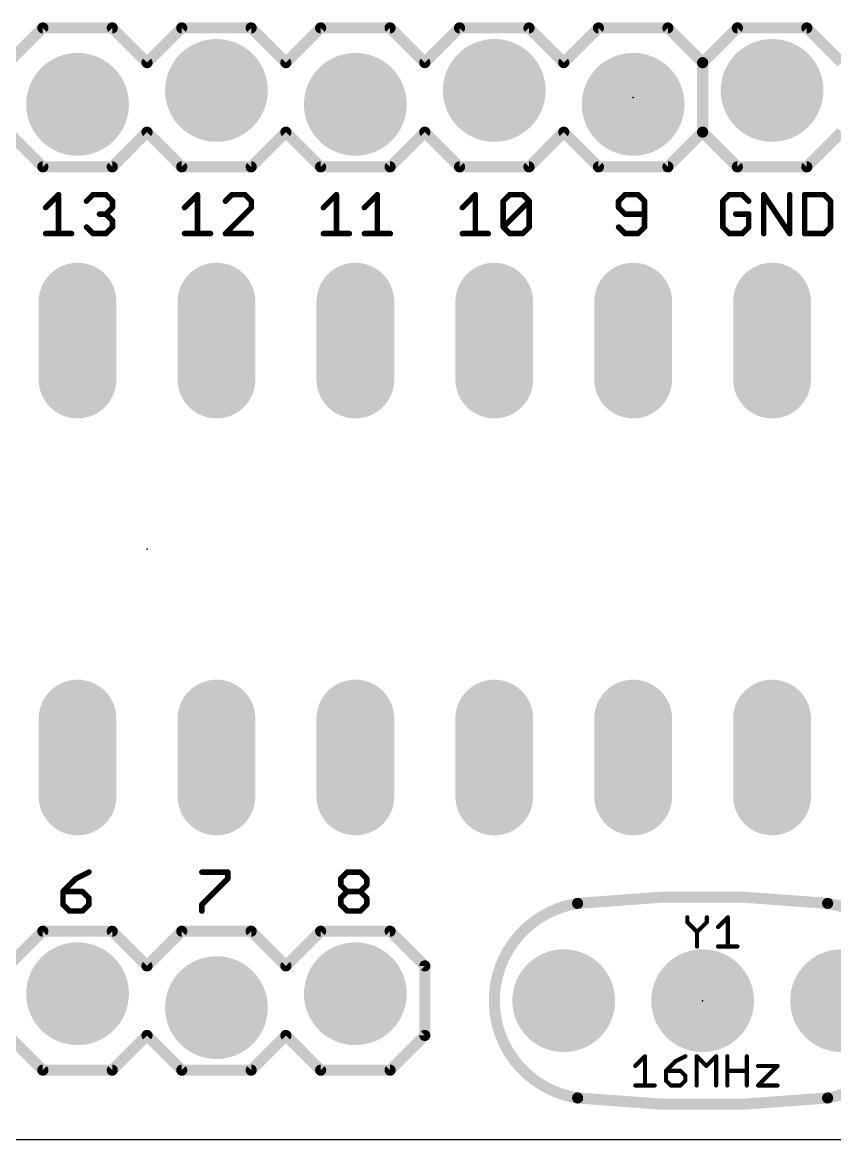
# Model space of a CAD drawing. Extents: x 0 to 3.5, y 0 to 1.5.
# Drawn here: x 0.86 to 1.445, y 0 to 0.804 of the extents above; entities that cross this region are included whole.
import ezdxf

# ---------------------------------------------------------------- set-up
doc = ezdxf.new("R2010")
doc.units = 0
for name, color, linetype in [('17', 82, 'CONTINUOUS'), ('20', 7, 'CONTINUOUS'), ('21', 253, 'CONTINUOUS'), ('23', 7, 'CONTINUOUS'), ('25', 253, 'CONTINUOUS'), ('27', 253, 'CONTINUOUS'), ('51', 253, 'CONTINUOUS')]:
    doc.layers.add(name, color=color, linetype=linetype)

# ---------------------------------------------------------------- blocks, each defined once
blk = doc.blocks.new('RECT')
blk.add_solid([(-0.5, -0.5), (0.5, -0.5), (-0.5, 0.5), (0.5, 0.5)])
blk = doc.blocks.new('ROUNDP')
at = {"const_width": 0.5}
blk.add_lwpolyline([(0, -0.25, 1), (0, 0.25, 1), (0, -0.25)], format="xyb", dxfattribs=at)
blk = doc.blocks.new('LONGP100')
at = {"const_width": 1}
blk.add_lwpolyline([(-0.5, 0), (0.5, 0)], dxfattribs=at)
at = {"const_width": 0.5}
for points in [[(-0.5, 0.25, 1), (-0.5, -0.25)], [(0.5, -0.25, 1), (0.5, 0.25)]]:
    blk.add_lwpolyline(points, format="xyb", dxfattribs=at)

msp = doc.modelspace()

# ---------------------------------------------------------------- linework, layer by layer
at = {"layer": '20'}
msp.add_line((0.1, 0), (3.4, 0), dxfattribs=at)
at = {"layer": '21'}
for points, const_width in [([(0.85, 0.775), (0.875, 0.8)], 0.008), ([(0.875, 0.8), (0.925, 0.8)], 0.008), ([(0.925, 0.8), (0.95, 0.775)], 0.008), ([(0.95, 0.775), (0.975, 0.8)], 0.008), ([(0.975, 0.8), (1.025, 0.8)], 0.008), ([(1.05, 0.775), (1.025, 0.8)], 0.008), ([(1.05, 0.775), (1.075, 0.8)], 0.008), ([(1.075, 0.8), (1.125, 0.8)], 0.008), ([(1.125, 0.8), (1.15, 0.775)], 0.008), ([(1.15, 0.775), (1.175, 0.8)], 0.008), ([(1.175, 0.8), (1.225, 0.8)], 0.008), ([(1.225, 0.8), (1.25, 0.775)], 0.008), ([(1.25, 0.775), (1.275, 0.8)], 0.008), ([(1.275, 0.8), (1.325, 0.8)], 0.008), ([(1.35, 0.775), (1.325, 0.8)], 0.008), ([(1.35, 0.775), (1.375, 0.8)], 0.008), ([(1.375, 0.8), (1.425, 0.8)], 0.008), ([(1.45, 0.775), (1.425, 0.8)], 0.008), ([(1.35, 0.725), (1.35, 0.775)], 0.008), ([(1.35, 0.725), (1.35, 0.775)], 0.008), ([(0.875, 0.7), (0.85, 0.725)], 0.008), ([(0.95, 0.725), (0.925, 0.7)], 0.008), ([(0.975, 0.7), (0.95, 0.725)], 0.008), ([(1.025, 0.7), (1.05, 0.725)], 0.008), ([(1.075, 0.7), (1.05, 0.725)], 0.008), ([(1.15, 0.725), (1.125, 0.7)], 0.008), ([(1.175, 0.7), (1.15, 0.725)], 0.008), ([(1.25, 0.725), (1.225, 0.7)], 0.008), ([(1.275, 0.7), (1.25, 0.725)], 0.008), ([(1.325, 0.7), (1.35, 0.725)], 0.008), ([(1.375, 0.7), (1.35, 0.725)], 0.008), ([(1.425, 0.7), (1.45, 0.725)], 0.008), ([(0.925, 0.7), (0.875, 0.7)], 0.008), ([(1.025, 0.7), (0.975, 0.7)], 0.008), ([(1.125, 0.7), (1.075, 0.7)], 0.008), ([(1.225, 0.7), (1.175, 0.7)], 0.008), ([(1.325, 0.7), (1.275, 0.7)], 0.008), ([(1.425, 0.7), (1.375, 0.7)], 0.008), ([(0.877, 0.670683), (0.886341, 0.680024)], 0.004), ([(0.886341, 0.680024), (0.886341, 0.652)], 0.004), ([(0.906465, 0.675353), (0.911136, 0.680024)], 0.004), ([(0.911136, 0.680024), (0.920477, 0.680024)], 0.004), ([(0.920477, 0.680024), (0.925148, 0.675353)], 0.004), ([(0.925148, 0.675353), (0.925148, 0.670683)], 0.004), ([(0.977, 0.670683), (0.986341, 0.680024)], 0.004), ([(0.986341, 0.680024), (0.986341, 0.652)], 0.004), ([(1.011136, 0.680024), (1.006465, 0.675353)], 0.004), ([(1.020477, 0.680024), (1.011136, 0.680024)], 0.004), ([(1.025148, 0.675353), (1.020477, 0.680024)], 0.004), ([(1.025148, 0.670683), (1.025148, 0.675353)], 0.004), ([(1.077, 0.670683), (1.086341, 0.680024)], 0.004), ([(1.086341, 0.680024), (1.086341, 0.652)], 0.004), ([(1.106465, 0.670683), (1.115806, 0.680024)], 0.004), ([(1.115806, 0.680024), (1.115806, 0.652)], 0.004), ([(1.177, 0.670683), (1.186341, 0.680024)], 0.004), ([(1.186341, 0.680024), (1.186341, 0.652)], 0.004), ([(1.206465, 0.675353), (1.211136, 0.680024)], 0.004), ([(1.206465, 0.656671), (1.206465, 0.675353)], 0.004), ([(1.206465, 0.656671), (1.225148, 0.675353)], 0.004), ([(1.211136, 0.680024), (1.220477, 0.680024)], 0.004), ([(1.220477, 0.680024), (1.225148, 0.675353)], 0.004), ([(1.225148, 0.675353), (1.225148, 0.656671)], 0.004), ([(1.294171, 0.680024), (1.2895, 0.675353)], 0.004), ([(1.2895, 0.675353), (1.2895, 0.670683)], 0.004), ([(1.303512, 0.680024), (1.294171, 0.680024)], 0.004), ([(1.308183, 0.675353), (1.303512, 0.680024)], 0.004), ([(1.308183, 0.656671), (1.308183, 0.675353)], 0.004), ([(1.369171, 0.680024), (1.3645, 0.675353)], 0.004), ([(1.3645, 0.675353), (1.3645, 0.656671)], 0.004), ([(1.378512, 0.680024), (1.369171, 0.680024)], 0.004), ([(1.383183, 0.675353), (1.378512, 0.680024)], 0.004), ([(1.393965, 0.652), (1.393965, 0.680024)], 0.004), ([(1.393965, 0.680024), (1.412648, 0.652)], 0.004), ([(1.412648, 0.652), (1.412648, 0.680024)], 0.004), ([(1.42343, 0.680024), (1.42343, 0.652)], 0.004), ([(1.437442, 0.680024), (1.42343, 0.680024)], 0.004), ([(1.442113, 0.675353), (1.437442, 0.680024)], 0.004), ([(1.442113, 0.656671), (1.442113, 0.675353)], 0.004), ([(0.920477, 0.666012), (0.915806, 0.666012)], 0.004), ([(0.925148, 0.670683), (0.920477, 0.666012)], 0.004), ([(0.920477, 0.666012), (0.925148, 0.661341)], 0.004), ([(1.006465, 0.652), (1.025148, 0.670683)], 0.004), ([(1.2895, 0.670683), (1.294171, 0.666012)], 0.004), ([(1.294171, 0.666012), (1.308183, 0.666012)], 0.004), ([(1.383183, 0.666012), (1.373841, 0.666012)], 0.004), ([(1.383183, 0.656671), (1.383183, 0.666012)], 0.004), ([(0.925148, 0.661341), (0.925148, 0.656671)], 0.004), ([(0.877, 0.652), (0.895683, 0.652)], 0.004), ([(0.911136, 0.652), (0.906465, 0.656671)], 0.004), ([(0.920477, 0.652), (0.911136, 0.652)], 0.004), ([(0.925148, 0.656671), (0.920477, 0.652)], 0.004), ([(0.977, 0.652), (0.995683, 0.652)], 0.004), ([(1.025148, 0.652), (1.006465, 0.652)], 0.004), ([(1.077, 0.652), (1.095683, 0.652)], 0.004), ([(1.106465, 0.652), (1.125148, 0.652)], 0.004), ([(1.177, 0.652), (1.195683, 0.652)], 0.004), ([(1.211136, 0.652), (1.206465, 0.656671)], 0.004), ([(1.220477, 0.652), (1.211136, 0.652)], 0.004), ([(1.225148, 0.656671), (1.220477, 0.652)], 0.004), ([(1.2895, 0.656671), (1.294171, 0.652)], 0.004), ([(1.294171, 0.652), (1.303512, 0.652)], 0.004), ([(1.303512, 0.652), (1.308183, 0.656671)], 0.004), ([(1.3645, 0.656671), (1.369171, 0.652)], 0.004), ([(1.369171, 0.652), (1.378512, 0.652)], 0.004), ([(1.378512, 0.652), (1.383183, 0.656671)], 0.004), ([(1.42343, 0.652), (1.437442, 0.652)], 0.004), ([(1.437442, 0.652), (1.442113, 0.656671)], 0.004), ([(0.908183, 0.192524), (0.898841, 0.187853)], 0.004), ([(0.9895, 0.192524), (1.008183, 0.192524)], 0.004), ([(1.008183, 0.192524), (1.008183, 0.187853)], 0.004), ([(1.0895, 0.187853), (1.094171, 0.192524)], 0.004), ([(1.094171, 0.192524), (1.103512, 0.192524)], 0.004), ([(1.103512, 0.192524), (1.108183, 0.187853)], 0.004), ([(0.898841, 0.187853), (0.8895, 0.178512)], 0.004), ([(1.008183, 0.187853), (0.9895, 0.169171)], 0.004), ([(1.0895, 0.183183), (1.0895, 0.187853)], 0.004), ([(1.094171, 0.178512), (1.0895, 0.183183)], 0.004), ([(1.108183, 0.183183), (1.103512, 0.178512)], 0.004), ([(1.108183, 0.187853), (1.108183, 0.183183)], 0.004), ([(0.8895, 0.178512), (0.8895, 0.169171)], 0.004), ([(0.903512, 0.178512), (0.8895, 0.178512)], 0.004), ([(0.908183, 0.173841), (0.903512, 0.178512)], 0.004), ([(1.0895, 0.173841), (1.094171, 0.178512)], 0.004), ([(1.094171, 0.178512), (1.103512, 0.178512)], 0.004), ([(1.103512, 0.178512), (1.108183, 0.173841)], 0.004), ([(0.8895, 0.169171), (0.894171, 0.1645)], 0.004), ([(0.903512, 0.1645), (0.908183, 0.169171)], 0.004), ([(0.908183, 0.169171), (0.908183, 0.173841)], 0.004), ([(0.9895, 0.169171), (0.9895, 0.1645)], 0.004), ([(1.0895, 0.169171), (1.0895, 0.173841)], 0.004), ([(1.094171, 0.1645), (1.0895, 0.169171)], 0.004), ([(1.108183, 0.169171), (1.103512, 0.1645)], 0.004), ([(1.108183, 0.173841), (1.108183, 0.169171)], 0.004), ([(0.894171, 0.1645), (0.903512, 0.1645)], 0.004), ([(1.103512, 0.1645), (1.094171, 0.1645)], 0.004), ([(0.875, 0.15), (0.85, 0.125)], 0.008), ([(0.875, 0.15), (0.925, 0.15)], 0.008), ([(0.925, 0.15), (0.95, 0.125)], 0.008), ([(0.975, 0.15), (0.95, 0.125)], 0.008), ([(0.975, 0.15), (1.025, 0.15)], 0.008), ([(1.025, 0.15), (1.05, 0.125)], 0.008), ([(1.075, 0.15), (1.05, 0.125)], 0.008), ([(1.075, 0.15), (1.125, 0.15)], 0.008), ([(1.125, 0.15), (1.15, 0.125)], 0.008), ([(1.15, 0.125), (1.15, 0.075)], 0.008), ([(0.85, 0.075), (0.875, 0.05)], 0.008), ([(0.95, 0.075), (0.925, 0.05)], 0.008), ([(0.95, 0.075), (0.975, 0.05)], 0.008), ([(1.05, 0.075), (1.025, 0.05)], 0.008), ([(1.05, 0.075), (1.075, 0.05)], 0.008), ([(1.15, 0.075), (1.125, 0.05)], 0.008), ([(0.925, 0.05), (0.875, 0.05)], 0.008), ([(1.025, 0.05), (0.975, 0.05)], 0.008), ([(1.125, 0.05), (1.075, 0.05)], 0.008)]:
    msp.add_lwpolyline(points, dxfattribs=dict(at, const_width=const_width))
for points, const_width in [([(0.875, 0.802, 1), (0.875, 0.798)], 0.004), ([(0.925, 0.798, 1), (0.925, 0.802)], 0.004), ([(0.975, 0.802, 1), (0.975, 0.798)], 0.004), ([(1.025, 0.798, 1), (1.025, 0.802)], 0.004), ([(1.075, 0.802, 1), (1.075, 0.798)], 0.004), ([(1.125, 0.798, 1), (1.125, 0.802)], 0.004), ([(1.175, 0.802, 1), (1.175, 0.798)], 0.004), ([(1.225, 0.798, 1), (1.225, 0.802)], 0.004), ([(1.275, 0.802, 1), (1.275, 0.798)], 0.004), ([(1.325, 0.798, 1), (1.325, 0.802)], 0.004), ([(1.375, 0.802, 1), (1.375, 0.798)], 0.004), ([(1.425, 0.798, 1), (1.425, 0.802)], 0.004), ([(0.876414, 0.798586, 1), (0.873586, 0.801414)], 0.004), ([(0.926414, 0.801414, 1), (0.923586, 0.798586)], 0.004), ([(0.976414, 0.798586, 1), (0.973586, 0.801414)], 0.004), ([(1.026414, 0.801414, 1), (1.023586, 0.798586)], 0.004), ([(1.076414, 0.798586, 1), (1.073586, 0.801414)], 0.004), ([(1.126414, 0.801414, 1), (1.123586, 0.798586)], 0.004), ([(1.176414, 0.798586, 1), (1.173586, 0.801414)], 0.004), ([(1.226414, 0.801414, 1), (1.223586, 0.798586)], 0.004), ([(1.276414, 0.798586, 1), (1.273586, 0.801414)], 0.004), ([(1.326414, 0.801414, 1), (1.323586, 0.798586)], 0.004), ([(1.376414, 0.798586, 1), (1.373586, 0.801414)], 0.004), ([(1.426414, 0.801414, 1), (1.423586, 0.798586)], 0.004), ([(0.948586, 0.776414, 1), (0.951414, 0.773586)], 0.004), ([(0.948586, 0.773586, 1), (0.951414, 0.776414)], 0.004), ([(1.048586, 0.776414, 1), (1.051414, 0.773586)], 0.004), ([(1.048586, 0.773586, 1), (1.051414, 0.776414)], 0.004), ([(1.148586, 0.776414, 1), (1.151414, 0.773586)], 0.004), ([(1.148586, 0.773586, 1), (1.151414, 0.776414)], 0.004), ([(1.248586, 0.776414, 1), (1.251414, 0.773586)], 0.004), ([(1.248586, 0.773586, 1), (1.251414, 0.776414)], 0.004), ([(1.352, 0.775, 1), (1.348, 0.775)], 0.004), ([(1.352, 0.775, 1), (1.348, 0.775)], 0.004), ([(1.348586, 0.776414, 1), (1.351414, 0.773586)], 0.004), ([(1.348586, 0.773586, 1), (1.351414, 0.776414)], 0.004), ([(0.951414, 0.726414, 1), (0.948586, 0.723586)], 0.004), ([(0.951414, 0.723586, 1), (0.948586, 0.726414)], 0.004), ([(1.051414, 0.726414, 1), (1.048586, 0.723586)], 0.004), ([(1.051414, 0.723586, 1), (1.048586, 0.726414)], 0.004), ([(1.151414, 0.726414, 1), (1.148586, 0.723586)], 0.004), ([(1.151414, 0.723586, 1), (1.148586, 0.726414)], 0.004), ([(1.251414, 0.726414, 1), (1.248586, 0.723586)], 0.004), ([(1.251414, 0.723586, 1), (1.248586, 0.726414)], 0.004), ([(1.351414, 0.726414, 1), (1.348586, 0.723586)], 0.004), ([(1.348, 0.725, 1), (1.352, 0.725)], 0.004), ([(1.348, 0.725, 1), (1.352, 0.725)], 0.004), ([(1.351414, 0.723586, 1), (1.348586, 0.726414)], 0.004), ([(0.875, 0.702, 1), (0.875, 0.698)], 0.004), ([(0.873586, 0.698586, 1), (0.876414, 0.701414)], 0.004), ([(0.923586, 0.701414, 1), (0.926414, 0.698586)], 0.004), ([(0.925, 0.698, 1), (0.925, 0.702)], 0.004), ([(0.975, 0.702, 1), (0.975, 0.698)], 0.004), ([(0.973586, 0.698586, 1), (0.976414, 0.701414)], 0.004), ([(1.023586, 0.701414, 1), (1.026414, 0.698586)], 0.004), ([(1.025, 0.698, 1), (1.025, 0.702)], 0.004), ([(1.075, 0.702, 1), (1.075, 0.698)], 0.004), ([(1.073586, 0.698586, 1), (1.076414, 0.701414)], 0.004), ([(1.123586, 0.701414, 1), (1.126414, 0.698586)], 0.004), ([(1.125, 0.698, 1), (1.125, 0.702)], 0.004), ([(1.175, 0.702, 1), (1.175, 0.698)], 0.004), ([(1.173586, 0.698586, 1), (1.176414, 0.701414)], 0.004), ([(1.223586, 0.701414, 1), (1.226414, 0.698586)], 0.004), ([(1.225, 0.698, 1), (1.225, 0.702)], 0.004), ([(1.275, 0.702, 1), (1.275, 0.698)], 0.004), ([(1.273586, 0.698586, 1), (1.276414, 0.701414)], 0.004), ([(1.323586, 0.701414, 1), (1.326414, 0.698586)], 0.004), ([(1.325, 0.698, 1), (1.325, 0.702)], 0.004), ([(1.375, 0.702, 1), (1.375, 0.698)], 0.004), ([(1.373586, 0.698586, 1), (1.376414, 0.701414)], 0.004), ([(1.423586, 0.701414, 1), (1.426414, 0.698586)], 0.004), ([(1.425, 0.698, 1), (1.425, 0.702)], 0.004), ([(0.887341, 0.680024, 1), (0.885341, 0.680024)], 0.002), ([(0.887048, 0.679317, 1), (0.885634, 0.680731)], 0.002), ([(0.905758, 0.67606, 1), (0.907172, 0.674646)], 0.002), ([(0.911136, 0.681024, 1), (0.911136, 0.679024)], 0.002), ([(0.911843, 0.679317, 1), (0.910429, 0.680731)], 0.002), ([(0.921184, 0.680731, 1), (0.91977, 0.679317)], 0.002), ([(0.920477, 0.679024, 1), (0.920477, 0.681024)], 0.002), ([(0.926148, 0.675353, 1), (0.924148, 0.675353)], 0.002), ([(0.924441, 0.674646, 1), (0.925855, 0.67606)], 0.002), ([(0.987341, 0.680024, 1), (0.985341, 0.680024)], 0.002), ([(0.987048, 0.679317, 1), (0.985634, 0.680731)], 0.002), ([(1.005758, 0.67606, 1), (1.007172, 0.674646)], 0.002), ([(1.011136, 0.681024, 1), (1.011136, 0.679024)], 0.002), ([(1.011843, 0.679317, 1), (1.010429, 0.680731)], 0.002), ([(1.021184, 0.680731, 1), (1.01977, 0.679317)], 0.002), ([(1.020477, 0.679024, 1), (1.020477, 0.681024)], 0.002), ([(1.026148, 0.675353, 1), (1.024148, 0.675353)], 0.002), ([(1.024441, 0.674646, 1), (1.025855, 0.67606)], 0.002), ([(1.087341, 0.680024, 1), (1.085341, 0.680024)], 0.002), ([(1.087048, 0.679317, 1), (1.085634, 0.680731)], 0.002), ([(1.116806, 0.680024, 1), (1.114806, 0.680024)], 0.002), ([(1.116514, 0.679317, 1), (1.115099, 0.680731)], 0.002), ([(1.187341, 0.680024, 1), (1.185341, 0.680024)], 0.002), ([(1.187048, 0.679317, 1), (1.185634, 0.680731)], 0.002), ([(1.207465, 0.675353, 1), (1.205465, 0.675353)], 0.002), ([(1.205758, 0.67606, 1), (1.207172, 0.674646)], 0.002), ([(1.211136, 0.681024, 1), (1.211136, 0.679024)], 0.002), ([(1.211843, 0.679317, 1), (1.210429, 0.680731)], 0.002), ([(1.221184, 0.680731, 1), (1.21977, 0.679317)], 0.002), ([(1.220477, 0.679024, 1), (1.220477, 0.681024)], 0.002), ([(1.226148, 0.675353, 1), (1.224148, 0.675353)], 0.002), ([(1.225855, 0.674646, 1), (1.224441, 0.67606)], 0.002), ([(1.224441, 0.674646, 1), (1.225855, 0.67606)], 0.002), ([(1.2905, 0.675353, 1), (1.2885, 0.675353)], 0.002), ([(1.288793, 0.67606, 1), (1.290207, 0.674646)], 0.002), ([(1.294171, 0.681024, 1), (1.294171, 0.679024)], 0.002), ([(1.294878, 0.679317, 1), (1.293464, 0.680731)], 0.002), ([(1.304219, 0.680731, 1), (1.302805, 0.679317)], 0.002), ([(1.303512, 0.679024, 1), (1.303512, 0.681024)], 0.002), ([(1.309183, 0.675353, 1), (1.307183, 0.675353)], 0.002), ([(1.307475, 0.674646, 1), (1.30889, 0.67606)], 0.002), ([(1.3655, 0.675353, 1), (1.3635, 0.675353)], 0.002), ([(1.363793, 0.67606, 1), (1.365207, 0.674646)], 0.002), ([(1.369171, 0.681024, 1), (1.369171, 0.679024)], 0.002), ([(1.369878, 0.679317, 1), (1.368464, 0.680731)], 0.002), ([(1.379219, 0.680731, 1), (1.377805, 0.679317)], 0.002), ([(1.378512, 0.679024, 1), (1.378512, 0.681024)], 0.002), ([(1.382475, 0.674646, 1), (1.38389, 0.67606)], 0.002), ([(1.394965, 0.680024, 1), (1.392965, 0.680024)], 0.002), ([(1.394797, 0.680579, 1), (1.393133, 0.679469)], 0.002), ([(1.413648, 0.680024, 1), (1.411648, 0.680024)], 0.002), ([(1.42443, 0.680024, 1), (1.42243, 0.680024)], 0.002), ([(1.42343, 0.681024, 1), (1.42343, 0.679024)], 0.002), ([(1.438149, 0.680731, 1), (1.436735, 0.679317)], 0.002), ([(1.437442, 0.679024, 1), (1.437442, 0.681024)], 0.002), ([(1.443113, 0.675353, 1), (1.441113, 0.675353)], 0.002), ([(1.441406, 0.674646, 1), (1.44282, 0.67606)], 0.002), ([(0.876293, 0.67139, 1), (0.877707, 0.669975)], 0.002), ([(0.915806, 0.667012, 1), (0.915806, 0.665012)], 0.002), ([(0.921184, 0.666719, 1), (0.91977, 0.665305)], 0.002), ([(0.91977, 0.666719, 1), (0.921184, 0.665305)], 0.002), ([(0.920477, 0.665012, 1), (0.920477, 0.667012)], 0.002), ([(0.924148, 0.670683, 1), (0.926148, 0.670683)], 0.002), ([(0.925855, 0.669975, 1), (0.924441, 0.67139)], 0.002), ([(0.976293, 0.67139, 1), (0.977707, 0.669975)], 0.002), ([(1.024148, 0.670683, 1), (1.026148, 0.670683)], 0.002), ([(1.025855, 0.669975, 1), (1.024441, 0.67139)], 0.002), ([(1.076293, 0.67139, 1), (1.077707, 0.669975)], 0.002), ([(1.105758, 0.67139, 1), (1.107172, 0.669975)], 0.002), ([(1.176293, 0.67139, 1), (1.177707, 0.669975)], 0.002), ([(1.290207, 0.67139, 1), (1.288793, 0.669975)], 0.002), ([(1.2885, 0.670683, 1), (1.2905, 0.670683)], 0.002), ([(1.294171, 0.667012, 1), (1.294171, 0.665012)], 0.002), ([(1.293464, 0.665305, 1), (1.294878, 0.666719)], 0.002), ([(1.308183, 0.665012, 1), (1.308183, 0.667012)], 0.002), ([(1.373841, 0.667012, 1), (1.373841, 0.665012)], 0.002), ([(1.384183, 0.666012, 1), (1.382183, 0.666012)], 0.002), ([(1.383183, 0.665012, 1), (1.383183, 0.667012)], 0.002), ([(0.926148, 0.661341, 1), (0.924148, 0.661341)], 0.002), ([(0.924441, 0.660634, 1), (0.925855, 0.662048)], 0.002), ([(0.877, 0.653, 1), (0.877, 0.651)], 0.002), ([(0.885341, 0.652, 1), (0.887341, 0.652)], 0.002), ([(0.895683, 0.651, 1), (0.895683, 0.653)], 0.002), ([(0.907172, 0.657378, 1), (0.905758, 0.655964)], 0.002), ([(0.911136, 0.653, 1), (0.911136, 0.651)], 0.002), ([(0.910429, 0.651293, 1), (0.911843, 0.652707)], 0.002), ([(0.91977, 0.652707, 1), (0.921184, 0.651293)], 0.002), ([(0.920477, 0.651, 1), (0.920477, 0.653)], 0.002), ([(0.924148, 0.656671, 1), (0.926148, 0.656671)], 0.002), ([(0.925855, 0.655964, 1), (0.924441, 0.657378)], 0.002), ([(0.977, 0.653, 1), (0.977, 0.651)], 0.002), ([(0.985341, 0.652, 1), (0.987341, 0.652)], 0.002), ([(0.995683, 0.651, 1), (0.995683, 0.653)], 0.002), ([(1.006465, 0.653, 1), (1.006465, 0.651)], 0.002), ([(1.005758, 0.652707, 1), (1.007172, 0.651293)], 0.002), ([(1.025148, 0.651, 1), (1.025148, 0.653)], 0.002), ([(1.077, 0.653, 1), (1.077, 0.651)], 0.002), ([(1.085341, 0.652, 1), (1.087341, 0.652)], 0.002), ([(1.095683, 0.651, 1), (1.095683, 0.653)], 0.002), ([(1.106465, 0.653, 1), (1.106465, 0.651)], 0.002), ([(1.114806, 0.652, 1), (1.116806, 0.652)], 0.002), ([(1.125148, 0.651, 1), (1.125148, 0.653)], 0.002), ([(1.177, 0.653, 1), (1.177, 0.651)], 0.002), ([(1.185341, 0.652, 1), (1.187341, 0.652)], 0.002), ([(1.195683, 0.651, 1), (1.195683, 0.653)], 0.002), ([(1.207172, 0.657378, 1), (1.205758, 0.655964)], 0.002), ([(1.205758, 0.657378, 1), (1.207172, 0.655964)], 0.002), ([(1.205465, 0.656671, 1), (1.207465, 0.656671)], 0.002), ([(1.211136, 0.653, 1), (1.211136, 0.651)], 0.002), ([(1.210429, 0.651293, 1), (1.211843, 0.652707)], 0.002), ([(1.21977, 0.652707, 1), (1.221184, 0.651293)], 0.002), ([(1.220477, 0.651, 1), (1.220477, 0.653)], 0.002), ([(1.224148, 0.656671, 1), (1.226148, 0.656671)], 0.002), ([(1.225855, 0.655964, 1), (1.224441, 0.657378)], 0.002), ([(1.290207, 0.657378, 1), (1.288793, 0.655964)], 0.002), ([(1.294171, 0.653, 1), (1.294171, 0.651)], 0.002), ([(1.293464, 0.651293, 1), (1.294878, 0.652707)], 0.002), ([(1.302805, 0.652707, 1), (1.304219, 0.651293)], 0.002), ([(1.303512, 0.651, 1), (1.303512, 0.653)], 0.002), ([(1.307183, 0.656671, 1), (1.309183, 0.656671)], 0.002), ([(1.30889, 0.655964, 1), (1.307475, 0.657378)], 0.002), ([(1.365207, 0.657378, 1), (1.363793, 0.655964)], 0.002), ([(1.3635, 0.656671, 1), (1.3655, 0.656671)], 0.002), ([(1.369171, 0.653, 1), (1.369171, 0.651)], 0.002), ([(1.368464, 0.651293, 1), (1.369878, 0.652707)], 0.002), ([(1.377805, 0.652707, 1), (1.379219, 0.651293)], 0.002), ([(1.378512, 0.651, 1), (1.378512, 0.653)], 0.002), ([(1.382183, 0.656671, 1), (1.384183, 0.656671)], 0.002), ([(1.38389, 0.655964, 1), (1.382475, 0.657378)], 0.002), ([(1.392965, 0.652, 1), (1.394965, 0.652)], 0.002), ([(1.411648, 0.652, 1), (1.413648, 0.652)], 0.002), ([(1.411816, 0.651445, 1), (1.41348, 0.652555)], 0.002), ([(1.42343, 0.653, 1), (1.42343, 0.651)], 0.002), ([(1.42243, 0.652, 1), (1.42443, 0.652)], 0.002), ([(1.436735, 0.652707, 1), (1.438149, 0.651293)], 0.002), ([(1.437442, 0.651, 1), (1.437442, 0.653)], 0.002), ([(1.441113, 0.656671, 1), (1.443113, 0.656671)], 0.002), ([(1.44282, 0.655964, 1), (1.441406, 0.657378)], 0.002), ([(0.90863, 0.191629, 1), (0.907735, 0.193418)], 0.002), ([(0.9895, 0.193524, 1), (0.9895, 0.191524)], 0.002), ([(1.009183, 0.192524, 1), (1.007183, 0.192524)], 0.002), ([(1.008183, 0.191524, 1), (1.008183, 0.193524)], 0.002), ([(1.094171, 0.193524, 1), (1.094171, 0.191524)], 0.002), ([(1.094878, 0.191817, 1), (1.093464, 0.193231)], 0.002), ([(1.104219, 0.193231, 1), (1.102805, 0.191817)], 0.002), ([(1.103512, 0.191524, 1), (1.103512, 0.193524)], 0.002), ([(0.898394, 0.188748, 1), (0.899289, 0.186959)], 0.002), ([(0.899548, 0.187146, 1), (0.898134, 0.18856)], 0.002), ([(1.007183, 0.187853, 1), (1.009183, 0.187853)], 0.002), ([(1.00889, 0.187146, 1), (1.007475, 0.18856)], 0.002), ([(1.0905, 0.187853, 1), (1.0885, 0.187853)], 0.002), ([(1.088793, 0.18856, 1), (1.090207, 0.187146)], 0.002), ([(1.090207, 0.18389, 1), (1.088793, 0.182475)], 0.002), ([(1.109183, 0.187853, 1), (1.107183, 0.187853)], 0.002), ([(1.107475, 0.187146, 1), (1.10889, 0.18856)], 0.002), ([(1.10889, 0.182475, 1), (1.107475, 0.18389)], 0.002), ([(0.8905, 0.178512, 1), (0.8885, 0.178512)], 0.002), ([(0.8895, 0.179512, 1), (0.8895, 0.177512)], 0.002), ([(0.888793, 0.179219, 1), (0.890207, 0.177805)], 0.002), ([(0.904219, 0.179219, 1), (0.902805, 0.177805)], 0.002), ([(0.903512, 0.177512, 1), (0.903512, 0.179512)], 0.002), ([(1.0885, 0.183183, 1), (1.0905, 0.183183)], 0.002), ([(1.094171, 0.179512, 1), (1.094171, 0.177512)], 0.002), ([(1.094878, 0.177805, 1), (1.093464, 0.179219)], 0.002), ([(1.093464, 0.177805, 1), (1.094878, 0.179219)], 0.002), ([(1.104219, 0.179219, 1), (1.102805, 0.177805)], 0.002), ([(1.102805, 0.179219, 1), (1.104219, 0.177805)], 0.002), ([(1.103512, 0.177512, 1), (1.103512, 0.179512)], 0.002), ([(1.107183, 0.183183, 1), (1.109183, 0.183183)], 0.002), ([(1.44, 0.17, 0.055727), (1.26, 0.17)], 0.008), ([(0.890207, 0.169878, 1), (0.888793, 0.168464)], 0.002), ([(0.8885, 0.169171, 1), (0.8905, 0.169171)], 0.002), ([(0.909183, 0.173841, 1), (0.907183, 0.173841)], 0.002), ([(0.907183, 0.169171, 1), (0.909183, 0.169171)], 0.002), ([(0.907475, 0.173134, 1), (0.90889, 0.174548)], 0.002), ([(0.90889, 0.168464, 1), (0.907475, 0.169878)], 0.002), ([(0.9905, 0.169171, 1), (0.9885, 0.169171)], 0.002), ([(0.988793, 0.169878, 1), (0.990207, 0.168464)], 0.002), ([(1.0905, 0.173841, 1), (1.0885, 0.173841)], 0.002), ([(1.088793, 0.174548, 1), (1.090207, 0.173134)], 0.002), ([(1.090207, 0.169878, 1), (1.088793, 0.168464)], 0.002), ([(1.0885, 0.169171, 1), (1.0905, 0.169171)], 0.002), ([(1.109183, 0.173841, 1), (1.107183, 0.173841)], 0.002), ([(1.107183, 0.169171, 1), (1.109183, 0.169171)], 0.002), ([(1.107475, 0.173134, 1), (1.10889, 0.174548)], 0.002), ([(1.10889, 0.168464, 1), (1.107475, 0.169878)], 0.002), ([(1.26, 0.17, 0.857127), (1.26, 0.03)], 0.008), ([(1.259778, 0.171988, 1), (1.260222, 0.168012)], 0.004), ([(1.260306, 0.168024, 1), (1.259694, 0.171976)], 0.004), ([(1.44, 0.03, 0.857127), (1.44, 0.17)], 0.008), ([(1.440306, 0.171976, 1), (1.439694, 0.168024)], 0.004), ([(1.439778, 0.168012, 1), (1.440222, 0.171988)], 0.004), ([(0.894171, 0.1655, 1), (0.894171, 0.1635)], 0.002), ([(0.893464, 0.163793, 1), (0.894878, 0.165207)], 0.002), ([(0.902805, 0.165207, 1), (0.904219, 0.163793)], 0.002), ([(0.903512, 0.1635, 1), (0.903512, 0.1655)], 0.002), ([(0.9885, 0.1645, 1), (0.9905, 0.1645)], 0.002), ([(1.094171, 0.1655, 1), (1.094171, 0.1635)], 0.002), ([(1.093464, 0.163793, 1), (1.094878, 0.165207)], 0.002), ([(1.102805, 0.165207, 1), (1.104219, 0.163793)], 0.002), ([(1.103512, 0.1635, 1), (1.103512, 0.1655)], 0.002), ([(0.875, 0.152, 1), (0.875, 0.148)], 0.004), ([(0.876414, 0.148586, 1), (0.873586, 0.151414)], 0.004), ([(0.926414, 0.151414, 1), (0.923586, 0.148586)], 0.004), ([(0.925, 0.148, 1), (0.925, 0.152)], 0.004), ([(0.975, 0.152, 1), (0.975, 0.148)], 0.004), ([(0.976414, 0.148586, 1), (0.973586, 0.151414)], 0.004), ([(1.026414, 0.151414, 1), (1.023586, 0.148586)], 0.004), ([(1.025, 0.148, 1), (1.025, 0.152)], 0.004), ([(1.075, 0.152, 1), (1.075, 0.148)], 0.004), ([(1.076414, 0.148586, 1), (1.073586, 0.151414)], 0.004), ([(1.126414, 0.151414, 1), (1.123586, 0.148586)], 0.004), ([(1.125, 0.148, 1), (1.125, 0.152)], 0.004), ([(1.152, 0.125, 1), (1.148, 0.125)], 0.004), ([(0.948586, 0.126414, 1), (0.951414, 0.123586)], 0.004), ([(0.948586, 0.123586, 1), (0.951414, 0.126414)], 0.004), ([(1.048586, 0.126414, 1), (1.051414, 0.123586)], 0.004), ([(1.048586, 0.123586, 1), (1.051414, 0.126414)], 0.004), ([(1.148586, 0.123586, 1), (1.151414, 0.126414)], 0.004), ([(0.951414, 0.076414, 1), (0.948586, 0.073586)], 0.004), ([(0.951414, 0.073586, 1), (0.948586, 0.076414)], 0.004), ([(1.051414, 0.076414, 1), (1.048586, 0.073586)], 0.004), ([(1.051414, 0.073586, 1), (1.048586, 0.076414)], 0.004), ([(1.148, 0.075, 1), (1.152, 0.075)], 0.004), ([(1.151414, 0.073586, 1), (1.148586, 0.076414)], 0.004), ([(0.875, 0.052, 1), (0.875, 0.048)], 0.004), ([(0.873586, 0.048586, 1), (0.876414, 0.051414)], 0.004), ([(0.923586, 0.051414, 1), (0.926414, 0.048586)], 0.004), ([(0.925, 0.048, 1), (0.925, 0.052)], 0.004), ([(0.975, 0.052, 1), (0.975, 0.048)], 0.004), ([(0.973586, 0.048586, 1), (0.976414, 0.051414)], 0.004), ([(1.023586, 0.051414, 1), (1.026414, 0.048586)], 0.004), ([(1.025, 0.048, 1), (1.025, 0.052)], 0.004), ([(1.075, 0.052, 1), (1.075, 0.048)], 0.004), ([(1.073586, 0.048586, 1), (1.076414, 0.051414)], 0.004), ([(1.123586, 0.051414, 1), (1.126414, 0.048586)], 0.004), ([(1.125, 0.048, 1), (1.125, 0.052)], 0.004), ([(1.26, 0.03, 0.055556), (1.44, 0.03)], 0.008), ([(1.260222, 0.031988, 1), (1.259778, 0.028012)], 0.004), ([(1.259694, 0.028024, 1), (1.260306, 0.031976)], 0.004), ([(1.439694, 0.031976, 1), (1.440306, 0.028024)], 0.004), ([(1.440222, 0.028012, 1), (1.439778, 0.031988)], 0.004)]:
    msp.add_lwpolyline(points, format="xyb", dxfattribs=dict(at, const_width=const_width))
at = {"layer": '23'}
for p in [(1.3, 0.75), (0.95, 0.425), (1.35, 0.1)]:
    msp.add_point(p, dxfattribs=at)
at = {"layer": '25', "const_width": 0.003}
for points in [[(1.339, 0.160018), (1.339, 0.156515)], [(1.353012, 0.156515), (1.353012, 0.160018)], [(1.361099, 0.153012), (1.368105, 0.160018)], [(1.368105, 0.160018), (1.368105, 0.139)], [(1.339, 0.156515), (1.346006, 0.149509)], [(1.346006, 0.149509), (1.353012, 0.156515)], [(1.346006, 0.149509), (1.346006, 0.139)], [(1.361099, 0.139), (1.375111, 0.139)]]:
    msp.add_lwpolyline(points, dxfattribs=at)
at = {"layer": '25', "const_width": 0.0015}
for points in [[(1.33975, 0.160018, 1), (1.33825, 0.160018)], [(1.353762, 0.160018, 1), (1.352262, 0.160018)], [(1.368855, 0.160018, 1), (1.367355, 0.160018)], [(1.368635, 0.159488, 1), (1.367574, 0.160548)], [(1.33953, 0.157045, 1), (1.33847, 0.155985)], [(1.33825, 0.156515, 1), (1.33975, 0.156515)], [(1.352262, 0.156515, 1), (1.353762, 0.156515)], [(1.353542, 0.155985, 1), (1.352482, 0.157045)], [(1.360568, 0.153542, 1), (1.361629, 0.152482)], [(1.346756, 0.149509, 1), (1.345256, 0.149509)], [(1.345476, 0.150039, 1), (1.346536, 0.148979)], [(1.345476, 0.148979, 1), (1.346536, 0.150039)], [(1.345256, 0.139, 1), (1.346756, 0.139)], [(1.361099, 0.13975, 1), (1.361099, 0.13825)], [(1.367355, 0.139, 1), (1.368855, 0.139)], [(1.375111, 0.13825, 1), (1.375111, 0.13975)]]:
    msp.add_lwpolyline(points, format="xyb", dxfattribs=at)
at = {"layer": '27', "const_width": 0.003}
for points in [[(1.3015, 0.053012), (1.308506, 0.060018)], [(1.308506, 0.060018), (1.308506, 0.039)], [(1.330605, 0.056515), (1.323599, 0.049509)], [(1.337611, 0.060018), (1.330605, 0.056515)], [(1.345698, 0.039), (1.345698, 0.060018)], [(1.345698, 0.060018), (1.352703, 0.053012)], [(1.352703, 0.053012), (1.35971, 0.060018)], [(1.35971, 0.060018), (1.35971, 0.039)], [(1.367796, 0.039), (1.367796, 0.060018)], [(1.381808, 0.060018), (1.381808, 0.039)], [(1.323599, 0.049509), (1.323599, 0.042503)], [(1.334108, 0.049509), (1.323599, 0.049509)], [(1.337611, 0.046006), (1.334108, 0.049509)], [(1.367796, 0.049509), (1.381808, 0.049509)], [(1.389895, 0.053012), (1.403907, 0.053012)], [(1.403907, 0.053012), (1.389895, 0.039)], [(1.3015, 0.039), (1.315512, 0.039)], [(1.323599, 0.042503), (1.327102, 0.039)], [(1.327102, 0.039), (1.334108, 0.039)], [(1.334108, 0.039), (1.337611, 0.042503)], [(1.337611, 0.042503), (1.337611, 0.046006)], [(1.389895, 0.039), (1.403907, 0.039)]]:
    msp.add_lwpolyline(points, dxfattribs=at)
at = {"layer": '27', "const_width": 0.0015}
for points in [[(1.309256, 0.060018, 1), (1.307756, 0.060018)], [(1.309036, 0.059488, 1), (1.307976, 0.060548)], [(1.330269, 0.057186, 1), (1.33094, 0.055844)], [(1.331135, 0.055985, 1), (1.330074, 0.057045)], [(1.337946, 0.059347, 1), (1.337275, 0.060689)], [(1.346448, 0.060018, 1), (1.344948, 0.060018)], [(1.346228, 0.060548, 1), (1.345167, 0.059488)], [(1.36046, 0.060018, 1), (1.35896, 0.060018)], [(1.36024, 0.059488, 1), (1.359179, 0.060548)], [(1.368546, 0.060018, 1), (1.367046, 0.060018)], [(1.382558, 0.060018, 1), (1.381058, 0.060018)], [(1.30097, 0.053542, 1), (1.30203, 0.052482)], [(1.324349, 0.049509, 1), (1.322849, 0.049509)], [(1.323599, 0.050259, 1), (1.323599, 0.048759)], [(1.323068, 0.050039, 1), (1.324129, 0.048979)], [(1.334638, 0.050039, 1), (1.333577, 0.048979)], [(1.334108, 0.048759, 1), (1.334108, 0.050259)], [(1.352173, 0.053542, 1), (1.353234, 0.052482)], [(1.352173, 0.052482, 1), (1.353234, 0.053542)], [(1.367796, 0.050259, 1), (1.367796, 0.048759)], [(1.381808, 0.048759, 1), (1.381808, 0.050259)], [(1.389895, 0.053762, 1), (1.389895, 0.052262)], [(1.404437, 0.052482, 1), (1.403377, 0.053542)], [(1.403907, 0.052262, 1), (1.403907, 0.053762)], [(1.3015, 0.03975, 1), (1.3015, 0.03825)], [(1.315512, 0.03825, 1), (1.315512, 0.03975)], [(1.324129, 0.043033, 1), (1.323068, 0.041973)], [(1.322849, 0.042503, 1), (1.324349, 0.042503)], [(1.327102, 0.03975, 1), (1.327102, 0.03825)], [(1.326571, 0.03847, 1), (1.327632, 0.03953)], [(1.333577, 0.03953, 1), (1.334638, 0.03847)], [(1.334108, 0.03825, 1), (1.334108, 0.03975)], [(1.338361, 0.046006, 1), (1.336861, 0.046006)], [(1.336861, 0.042503, 1), (1.338361, 0.042503)], [(1.33708, 0.045476, 1), (1.338141, 0.046536)], [(1.338141, 0.041973, 1), (1.33708, 0.043033)], [(1.389895, 0.03975, 1), (1.389895, 0.03825)], [(1.389365, 0.03953, 1), (1.390426, 0.03847)], [(1.403907, 0.03825, 1), (1.403907, 0.03975)], [(1.307756, 0.039, 1), (1.309256, 0.039)], [(1.344948, 0.039, 1), (1.346448, 0.039)], [(1.35896, 0.039, 1), (1.36046, 0.039)], [(1.367046, 0.039, 1), (1.368546, 0.039)], [(1.381058, 0.039, 1), (1.382558, 0.039)]]:
    msp.add_lwpolyline(points, format="xyb", dxfattribs=at)

# ---------------------------------------------------------------- block references
at = {"layer": '17'}
for name, p, xscale, yscale, rotation in [('ROUNDP', (1, 0.755), 0.074, 0.074, 270), ('ROUNDP', (1, 0.755), 0.074, 0.074, 270), ('ROUNDP', (1.2, 0.755), 0.074, 0.074, 270), ('ROUNDP', (1.2, 0.755), 0.074, 0.074, 270), ('ROUNDP', (1.4, 0.755), 0.074, 0.074, 270), ('ROUNDP', (1.4, 0.755), 0.074, 0.074, 270), ('ROUNDP', (0.9, 0.745), 0.074, 0.074, 270), ('ROUNDP', (0.9, 0.745), 0.074, 0.074, 270), ('ROUNDP', (1.1, 0.745), 0.074, 0.074, 270), ('ROUNDP', (1.1, 0.745), 0.074, 0.074, 270), ('ROUNDP', (1.3, 0.745), 0.074, 0.074, 270), ('ROUNDP', (1.3, 0.745), 0.074, 0.074, 270), ('LONGP100', (0.9, 0.575), 0.056, 0.056, 90), ('LONGP100', (0.9, 0.575), 0.056, 0.056, 90), ('LONGP100', (1, 0.575), 0.056, 0.056, 90), ('LONGP100', (1, 0.575), 0.056, 0.056, 90), ('LONGP100', (1.1, 0.575), 0.056, 0.056, 90), ('LONGP100', (1.1, 0.575), 0.056, 0.056, 90), ('LONGP100', (1.2, 0.575), 0.056, 0.056, 90), ('LONGP100', (1.2, 0.575), 0.056, 0.056, 90), ('LONGP100', (1.3, 0.575), 0.056, 0.056, 90), ('LONGP100', (1.3, 0.575), 0.056, 0.056, 90), ('LONGP100', (1.4, 0.575), 0.056, 0.056, 90), ('LONGP100', (1.4, 0.575), 0.056, 0.056, 90), ('LONGP100', (0.9, 0.275), 0.056, 0.056, 90), ('LONGP100', (0.9, 0.275), 0.056, 0.056, 90), ('LONGP100', (1, 0.275), 0.056, 0.056, 90), ('LONGP100', (1, 0.275), 0.056, 0.056, 90), ('LONGP100', (1.1, 0.275), 0.056, 0.056, 90), ('LONGP100', (1.1, 0.275), 0.056, 0.056, 90), ('LONGP100', (1.2, 0.275), 0.056, 0.056, 90), ('LONGP100', (1.2, 0.275), 0.056, 0.056, 90), ('LONGP100', (1.3, 0.275), 0.056, 0.056, 90), ('LONGP100', (1.3, 0.275), 0.056, 0.056, 90), ('LONGP100', (1.4, 0.275), 0.056, 0.056, 90), ('LONGP100', (1.4, 0.275), 0.056, 0.056, 90), ('ROUNDP', (0.9, 0.105), 0.074, 0.074, 90), ('ROUNDP', (0.9, 0.105), 0.074, 0.074, 90), ('ROUNDP', (1.1, 0.105), 0.074, 0.074, 90), ('ROUNDP', (1.1, 0.105), 0.074, 0.074, 90), ('ROUNDP', (1, 0.095), 0.074, 0.074, 90), ('ROUNDP', (1, 0.095), 0.074, 0.074, 90)]:
    msp.add_blockref(name, p, dxfattribs=dict(at, xscale=xscale, yscale=yscale, rotation=rotation))
at = {"layer": '17', "xscale": 0.074, "yscale": 0.074}
for p in [(1.25, 0.1), (1.25, 0.1), (1.35, 0.1), (1.35, 0.1), (1.45, 0.1), (1.45, 0.1)]:
    msp.add_blockref('ROUNDP', p, dxfattribs=at)
at = {"layer": '51', "xscale": 0.02, "yscale": 0.02, "rotation": 180}
for p in [(0.9, 0.75), (1, 0.75), (1.1, 0.75), (1.2, 0.75), (1.3, 0.75), (1.4, 0.75)]:
    msp.add_blockref('RECT', p, dxfattribs=at)
at = {"layer": '51', "xscale": 0.02, "yscale": 0.02}
for p in [(0.9, 0.1), (1, 0.1), (1.1, 0.1)]:
    msp.add_blockref('RECT', p, dxfattribs=at)

doc.saveas('drawing.dxf')
